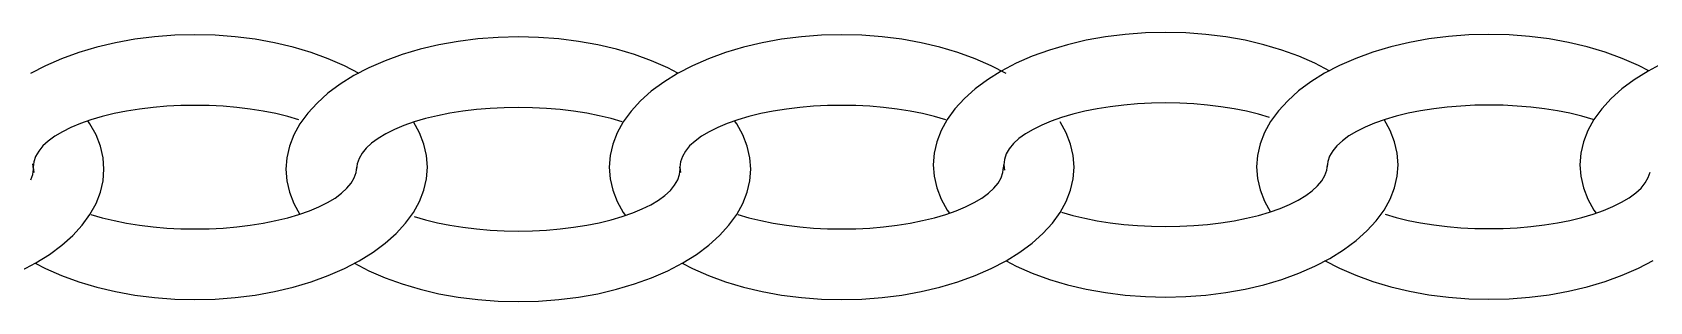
# Model space of a CAD drawing. Extents: x 88 to 321, y 172 to 272.
# Drawn here: x 178.11 to 205.6, y 259.55 to 264.13 of the extents above; entities that cross this region are included whole.
import ezdxf

# ---------------------------------------------------------------- set-up
doc = ezdxf.new("R2010")
doc.units = 0
doc.layers.get('0').update_dxf_attribs({"linetype": 'CONTINUOUS'})

msp = doc.modelspace()

# ---------------------------------------------------------------- linework, layer by layer
at = {"color": 7, "linetype": 'CONTINUOUS'}
for p, q in [((179.207, 263.877), (178.902, 263.786)), ((179.526, 263.952), (179.207, 263.877)), ((179.854, 264.011), (179.526, 263.952)), ((180.191, 264.053), (179.854, 264.011)), ((180.533, 264.079), (180.191, 264.053)), ((180.877, 264.087), (180.533, 264.079)), ((181.221, 264.079), (180.877, 264.087)), ((181.563, 264.053), (181.221, 264.079)), ((181.899, 264.011), (181.563, 264.053)), ((182.228, 263.952), (181.899, 264.011)), ((182.546, 263.877), (182.228, 263.952)), ((182.852, 263.786), (182.546, 263.877)), ((185.022, 263.916), (184.703, 263.841)), ((185.35, 263.975), (185.022, 263.916)), ((185.687, 264.017), (185.35, 263.975)), ((186.028, 264.043), (185.687, 264.017)), ((186.373, 264.052), (186.028, 264.043)), ((186.717, 264.043), (186.373, 264.052)), ((187.059, 264.017), (186.717, 264.043)), ((187.395, 263.975), (187.059, 264.017)), ((187.724, 263.916), (187.395, 263.975)), ((188.042, 263.841), (187.724, 263.916)), ((190.199, 263.877), (189.894, 263.786)), ((190.518, 263.952), (190.199, 263.877)), ((190.846, 264.011), (190.518, 263.952)), ((191.183, 264.053), (190.846, 264.011)), ((191.524, 264.079), (191.183, 264.053)), ((191.869, 264.087), (191.524, 264.079)), ((192.213, 264.079), (191.869, 264.087)), ((192.555, 264.053), (192.213, 264.079)), ((192.891, 264.011), (192.555, 264.053)), ((193.22, 263.952), (192.891, 264.011)), ((193.538, 263.877), (193.22, 263.952)), ((193.844, 263.786), (193.538, 263.877)), ((195.704, 263.917), (195.398, 263.827)), ((196.022, 263.993), (195.704, 263.917)), ((196.351, 264.052), (196.022, 263.993)), ((196.687, 264.094), (196.351, 264.052)), ((197.029, 264.12), (196.687, 264.094)), ((197.373, 264.128), (197.029, 264.12)), ((197.718, 264.12), (197.373, 264.128)), ((198.059, 264.094), (197.718, 264.12)), ((198.396, 264.052), (198.059, 264.094)), ((198.724, 263.993), (198.396, 264.052)), ((199.043, 263.917), (198.724, 263.993)), ((199.348, 263.827), (199.043, 263.917)), ((201.2, 263.882), (200.894, 263.791)), ((201.518, 263.957), (201.2, 263.882)), ((201.847, 264.016), (201.518, 263.957)), ((202.183, 264.058), (201.847, 264.016)), ((202.525, 264.084), (202.183, 264.058)), ((202.869, 264.092), (202.525, 264.084)), ((203.213, 264.084), (202.869, 264.092)), ((203.555, 264.058), (203.213, 264.084)), ((203.892, 264.016), (203.555, 264.058)), ((204.22, 263.957), (203.892, 264.016)), ((204.539, 263.882), (204.22, 263.957)), ((204.844, 263.791), (204.539, 263.882)), ((178.611, 263.68), (178.338, 263.561)), ((178.902, 263.786), (178.611, 263.68)), ((183.142, 263.68), (182.852, 263.786)), ((183.416, 263.561), (183.142, 263.68)), ((184.107, 263.645), (183.834, 263.525)), ((184.398, 263.75), (184.107, 263.645)), ((184.703, 263.841), (184.398, 263.75)), ((188.348, 263.75), (188.042, 263.841)), ((188.638, 263.645), (188.348, 263.75)), ((188.912, 263.525), (188.638, 263.645)), ((189.603, 263.68), (189.33, 263.561)), ((189.894, 263.786), (189.603, 263.68)), ((194.134, 263.68), (193.844, 263.786)), ((194.408, 263.561), (194.134, 263.68)), ((194.834, 263.602), (194.58, 263.469)), ((195.108, 263.721), (194.834, 263.602)), ((195.398, 263.827), (195.108, 263.721)), ((199.639, 263.721), (199.348, 263.827)), ((199.912, 263.602), (199.639, 263.721)), ((200.166, 263.469), (199.912, 263.602)), ((200.604, 263.685), (200.33, 263.566)), ((200.894, 263.791), (200.604, 263.685)), ((205.135, 263.685), (204.844, 263.791)), ((205.408, 263.566), (205.135, 263.685)), ((205.826, 263.602), (205.572, 263.469)), ((178.338, 263.561), (178.084, 263.428)), ((183.58, 263.393), (183.347, 263.248)), ((183.67, 263.428), (183.416, 263.561)), ((183.834, 263.525), (183.58, 263.393)), ((189.076, 263.428), (188.843, 263.284)), ((189.086, 263.434), (188.912, 263.525)), ((189.33, 263.561), (189.076, 263.428)), ((194.347, 263.324), (194.138, 263.169)), ((194.58, 263.469), (194.347, 263.324)), ((194.662, 263.428), (194.408, 263.561)), ((200.076, 263.433), (199.843, 263.289)), ((200.33, 263.566), (200.076, 263.433)), ((205.339, 263.324), (205.129, 263.169)), ((205.572, 263.469), (205.339, 263.324)), ((205.583, 263.475), (205.408, 263.566)), ((183.137, 263.092), (182.952, 262.927)), ((183.347, 263.248), (183.137, 263.092)), ((188.633, 263.128), (188.448, 262.962)), ((188.843, 263.284), (188.633, 263.128)), ((194.138, 263.169), (193.953, 263.003)), ((199.634, 263.133), (199.448, 262.967)), ((199.843, 263.289), (199.634, 263.133)), ((205.129, 263.169), (204.944, 263.003)), ((179.715, 262.789), (179.502, 262.747)), ((179.936, 262.824), (179.715, 262.789)), ((180.165, 262.852), (179.936, 262.824)), ((180.399, 262.871), (180.165, 262.852)), ((180.637, 262.883), (180.399, 262.871)), ((180.877, 262.887), (180.637, 262.883)), ((181.117, 262.883), (180.877, 262.887)), ((181.354, 262.871), (181.117, 262.883)), ((181.589, 262.852), (181.354, 262.871)), ((181.817, 262.824), (181.589, 262.852)), ((182.039, 262.789), (181.817, 262.824)), ((182.252, 262.747), (182.039, 262.789)), ((182.952, 262.927), (182.793, 262.752)), ((185.432, 262.788), (185.211, 262.753)), ((185.661, 262.816), (185.432, 262.788)), ((185.895, 262.836), (185.661, 262.816)), ((186.133, 262.848), (185.895, 262.836)), ((186.373, 262.852), (186.133, 262.848)), ((186.612, 262.848), (186.373, 262.852)), ((186.85, 262.836), (186.612, 262.848)), ((187.084, 262.816), (186.85, 262.836)), ((187.313, 262.788), (187.084, 262.816)), ((187.535, 262.753), (187.313, 262.788)), ((188.289, 262.788), (188.157, 262.607)), ((188.448, 262.962), (188.289, 262.788)), ((190.706, 262.789), (190.494, 262.747)), ((190.928, 262.824), (190.706, 262.789)), ((191.157, 262.852), (190.928, 262.824)), ((191.391, 262.871), (191.157, 262.852)), ((191.629, 262.883), (191.391, 262.871)), ((191.869, 262.887), (191.629, 262.883)), ((192.108, 262.883), (191.869, 262.887)), ((192.346, 262.871), (192.108, 262.883)), ((192.58, 262.852), (192.346, 262.871)), ((192.809, 262.824), (192.58, 262.852)), ((193.031, 262.789), (192.809, 262.824)), ((193.244, 262.747), (193.031, 262.789)), ((193.793, 262.829), (193.662, 262.648)), ((193.953, 263.003), (193.793, 262.829)), ((195.998, 262.788), (195.796, 262.738)), ((196.211, 262.83), (195.998, 262.788)), ((196.433, 262.865), (196.211, 262.83)), ((196.662, 262.892), (196.433, 262.865)), ((196.896, 262.912), (196.662, 262.892)), ((197.134, 262.924), (196.896, 262.912)), ((197.373, 262.928), (197.134, 262.924)), ((197.613, 262.924), (197.373, 262.928)), ((197.851, 262.912), (197.613, 262.924)), ((198.085, 262.892), (197.851, 262.912)), ((198.314, 262.865), (198.085, 262.892)), ((198.536, 262.83), (198.314, 262.865)), ((198.748, 262.788), (198.536, 262.83)), ((198.951, 262.738), (198.748, 262.788)), ((199.289, 262.793), (199.157, 262.612)), ((199.448, 262.967), (199.289, 262.793)), ((201.707, 262.794), (201.494, 262.752)), ((201.929, 262.829), (201.707, 262.794)), ((202.157, 262.857), (201.929, 262.829)), ((202.392, 262.876), (202.157, 262.857)), ((202.63, 262.888), (202.392, 262.876)), ((202.869, 262.892), (202.63, 262.888)), ((203.109, 262.888), (202.869, 262.892)), ((203.347, 262.876), (203.109, 262.888)), ((203.581, 262.857), (203.347, 262.876)), ((203.81, 262.829), (203.581, 262.857)), ((204.031, 262.794), (203.81, 262.829)), ((204.244, 262.752), (204.031, 262.794)), ((204.785, 262.829), (204.653, 262.648)), ((204.944, 263.003), (204.785, 262.829)), ((178.77, 262.512), (178.624, 262.44)), ((178.932, 262.58), (178.77, 262.512)), ((179.109, 262.642), (178.932, 262.58)), ((179.093, 262.571), (179.055, 262.623)), ((179.196, 262.384), (179.093, 262.571)), ((179.299, 262.698), (179.109, 262.642)), ((179.502, 262.747), (179.299, 262.698)), ((182.454, 262.698), (182.252, 262.747)), ((182.644, 262.642), (182.454, 262.698)), ((182.661, 262.571), (182.557, 262.384)), ((182.793, 262.752), (182.661, 262.571)), ((184.428, 262.544), (184.266, 262.476)), ((184.605, 262.606), (184.428, 262.544)), ((184.692, 262.42), (184.589, 262.607)), ((184.795, 262.662), (184.605, 262.606)), ((184.998, 262.711), (184.795, 262.662)), ((185.211, 262.753), (184.998, 262.711)), ((187.748, 262.711), (187.535, 262.753)), ((187.95, 262.662), (187.748, 262.711)), ((188.14, 262.606), (187.95, 262.662)), ((188.157, 262.607), (188.053, 262.42)), ((189.762, 262.512), (189.616, 262.44)), ((189.924, 262.58), (189.762, 262.512)), ((190.101, 262.642), (189.924, 262.58)), ((190.085, 262.571), (190.047, 262.623)), ((190.188, 262.384), (190.085, 262.571)), ((190.291, 262.698), (190.101, 262.642)), ((190.494, 262.747), (190.291, 262.698)), ((193.446, 262.698), (193.244, 262.747)), ((193.636, 262.642), (193.446, 262.698)), ((193.662, 262.648), (193.558, 262.461)), ((195.267, 262.553), (195.121, 262.48)), ((195.429, 262.621), (195.267, 262.553)), ((195.606, 262.683), (195.429, 262.621)), ((195.684, 262.42), (195.58, 262.607)), ((195.796, 262.738), (195.606, 262.683)), ((199.141, 262.683), (198.951, 262.738)), ((199.157, 262.612), (199.054, 262.425)), ((200.763, 262.517), (200.617, 262.445)), ((200.925, 262.585), (200.763, 262.517)), ((201.102, 262.647), (200.925, 262.585)), ((201.189, 262.461), (201.085, 262.648)), ((201.292, 262.702), (201.102, 262.647)), ((201.494, 262.752), (201.292, 262.702)), ((204.447, 262.702), (204.244, 262.752)), ((204.637, 262.647), (204.447, 262.702)), ((204.653, 262.648), (204.55, 262.461)), ((204.65, 262.642), (204.637, 262.647)), ((178.384, 262.281), (178.293, 262.197)), ((178.495, 262.362), (178.384, 262.281)), ((178.624, 262.44), (178.495, 262.362)), ((179.271, 262.192), (179.196, 262.384)), ((182.557, 262.384), (182.483, 262.192)), ((183.88, 262.245), (183.789, 262.161)), ((183.991, 262.327), (183.88, 262.245)), ((184.12, 262.404), (183.991, 262.327)), ((184.266, 262.476), (184.12, 262.404)), ((184.767, 262.228), (184.692, 262.42)), ((184.812, 262.034), (184.767, 262.228)), ((187.979, 262.228), (187.934, 262.034)), ((188.053, 262.42), (187.979, 262.228)), ((189.376, 262.281), (189.284, 262.197)), ((189.487, 262.362), (189.376, 262.281)), ((189.616, 262.44), (189.487, 262.362)), ((190.263, 262.192), (190.188, 262.384)), ((193.483, 262.269), (193.438, 262.074)), ((193.558, 262.461), (193.483, 262.269)), ((194.789, 262.237), (194.717, 262.15)), ((194.881, 262.322), (194.789, 262.237)), ((194.992, 262.403), (194.881, 262.322)), ((195.121, 262.48), (194.992, 262.403)), ((195.759, 262.228), (195.684, 262.42)), ((195.804, 262.034), (195.759, 262.228)), ((198.979, 262.233), (198.934, 262.038)), ((199.054, 262.425), (198.979, 262.233)), ((200.377, 262.286), (200.285, 262.202)), ((200.488, 262.367), (200.377, 262.286)), ((200.617, 262.445), (200.488, 262.367)), ((201.263, 262.269), (201.189, 262.461)), ((201.308, 262.074), (201.263, 262.269)), ((204.475, 262.269), (204.43, 262.074)), ((204.55, 262.461), (204.475, 262.269)), ((178.169, 262.02), (178.137, 261.929)), ((178.221, 262.109), (178.169, 262.02)), ((178.293, 262.197), (178.221, 262.109)), ((179.316, 261.998), (179.271, 262.192)), ((179.331, 261.802), (179.316, 261.998)), ((182.438, 261.998), (182.423, 261.802)), ((182.483, 262.192), (182.438, 261.998)), ((183.665, 261.984), (183.633, 261.893)), ((183.716, 262.073), (183.665, 261.984)), ((183.789, 262.161), (183.716, 262.073)), ((184.827, 261.837), (184.812, 262.034)), ((187.934, 262.034), (187.919, 261.837)), ((189.16, 262.02), (189.129, 261.929)), ((189.212, 262.109), (189.16, 262.02)), ((189.284, 262.197), (189.212, 262.109)), ((190.308, 261.998), (190.263, 262.192)), ((190.323, 261.802), (190.308, 261.998)), ((193.438, 262.074), (193.423, 261.878)), ((194.634, 261.97), (194.623, 261.878)), ((194.665, 262.061), (194.634, 261.97)), ((194.717, 262.15), (194.665, 262.061)), ((195.819, 261.837), (195.804, 262.034)), ((198.934, 262.038), (198.919, 261.842)), ((200.161, 262.025), (200.13, 261.934)), ((200.213, 262.114), (200.161, 262.025)), ((200.285, 262.202), (200.213, 262.114)), ((201.323, 261.878), (201.308, 262.074)), ((204.43, 262.074), (204.415, 261.878)), ((178.089, 261.619), (178.12, 261.71)), ((178.131, 261.802), (178.12, 261.893)), ((178.12, 261.71), (178.131, 261.802)), ((178.137, 261.929), (178.127, 261.837)), ((178.127, 261.837), (178.137, 261.746)), ((179.316, 261.605), (179.331, 261.802)), ((182.423, 261.802), (182.438, 261.605)), ((183.585, 261.655), (183.616, 261.746)), ((183.616, 261.746), (183.627, 261.837)), ((183.633, 261.893), (183.623, 261.802)), ((184.812, 261.641), (184.827, 261.837)), ((187.919, 261.837), (187.934, 261.641)), ((189.081, 261.619), (189.112, 261.71)), ((189.112, 261.71), (189.123, 261.802)), ((189.129, 261.929), (189.119, 261.837)), ((189.119, 261.837), (189.129, 261.746)), ((189.123, 261.802), (189.119, 261.837)), ((190.308, 261.605), (190.323, 261.802)), ((193.423, 261.878), (193.438, 261.682)), ((193.438, 261.682), (193.483, 261.488)), ((194.577, 261.655), (194.608, 261.746)), ((194.608, 261.746), (194.619, 261.837)), ((194.625, 261.893), (194.615, 261.802)), ((194.623, 261.878), (194.634, 261.787)), ((194.627, 261.842), (194.623, 261.878)), ((195.804, 261.641), (195.819, 261.837)), ((198.919, 261.842), (198.934, 261.646)), ((200.03, 261.606), (200.082, 261.696)), ((200.082, 261.696), (200.113, 261.787)), ((200.113, 261.787), (200.123, 261.878)), ((200.13, 261.934), (200.119, 261.842)), ((201.263, 261.488), (201.308, 261.682)), ((201.308, 261.682), (201.323, 261.878)), ((204.415, 261.878), (204.43, 261.682)), ((204.43, 261.682), (204.475, 261.488)), ((205.577, 261.66), (205.609, 261.751)), ((179.196, 261.219), (179.271, 261.411)), ((179.271, 261.411), (179.316, 261.605)), ((182.438, 261.605), (182.483, 261.411)), ((182.483, 261.411), (182.557, 261.219)), ((183.258, 261.312), (183.369, 261.394)), ((183.369, 261.394), (183.461, 261.478)), ((183.461, 261.478), (183.533, 261.566)), ((183.533, 261.566), (183.585, 261.655)), ((184.692, 261.255), (184.767, 261.447)), ((184.767, 261.447), (184.812, 261.641)), ((187.934, 261.641), (187.979, 261.447)), ((187.979, 261.447), (188.053, 261.255)), ((188.865, 261.358), (188.957, 261.442)), ((188.957, 261.442), (189.029, 261.53)), ((189.029, 261.53), (189.081, 261.619)), ((190.188, 261.219), (190.263, 261.411)), ((190.263, 261.411), (190.308, 261.605)), ((193.483, 261.488), (193.558, 261.296)), ((194.25, 261.312), (194.361, 261.394)), ((194.361, 261.394), (194.453, 261.478)), ((194.453, 261.478), (194.525, 261.566)), ((194.525, 261.566), (194.577, 261.655)), ((195.684, 261.255), (195.759, 261.447)), ((195.759, 261.447), (195.804, 261.641)), ((198.934, 261.646), (198.979, 261.452)), ((198.979, 261.452), (199.054, 261.26)), ((199.755, 261.353), (199.866, 261.434)), ((199.866, 261.434), (199.957, 261.519)), ((199.957, 261.519), (200.03, 261.606)), ((201.189, 261.296), (201.263, 261.488)), ((204.475, 261.488), (204.55, 261.296)), ((205.251, 261.317), (205.362, 261.399)), ((205.362, 261.399), (205.453, 261.483)), ((205.453, 261.483), (205.526, 261.571)), ((205.526, 261.571), (205.577, 261.66)), ((179.093, 261.032), (179.196, 261.219)), ((182.557, 261.219), (182.661, 261.032)), ((182.821, 261.095), (182.983, 261.162)), ((182.983, 261.162), (183.129, 261.235)), ((183.129, 261.235), (183.258, 261.312)), ((184.589, 261.068), (184.692, 261.255)), ((188.053, 261.255), (188.157, 261.068)), ((188.317, 261.059), (188.479, 261.127)), ((188.479, 261.127), (188.625, 261.199)), ((188.625, 261.199), (188.754, 261.277)), ((188.754, 261.277), (188.865, 261.358)), ((190.085, 261.032), (190.188, 261.219)), ((193.558, 261.296), (193.662, 261.109)), ((193.813, 261.095), (193.975, 261.162)), ((193.975, 261.162), (194.121, 261.235)), ((194.121, 261.235), (194.25, 261.312)), ((195.58, 261.068), (195.684, 261.255)), ((199.054, 261.26), (199.157, 261.073)), ((199.141, 261.074), (199.318, 261.136)), ((199.318, 261.136), (199.48, 261.203)), ((199.48, 261.203), (199.626, 261.276)), ((199.626, 261.276), (199.755, 261.353)), ((201.085, 261.109), (201.189, 261.296)), ((204.55, 261.296), (204.653, 261.109)), ((204.814, 261.1), (204.976, 261.167)), ((204.976, 261.167), (205.122, 261.24)), ((205.122, 261.24), (205.251, 261.317)), ((178.802, 260.677), (178.961, 260.851)), ((178.961, 260.851), (179.093, 261.032)), ((179.109, 261.033), (179.299, 260.977)), ((179.299, 260.977), (179.502, 260.928)), ((179.502, 260.928), (179.715, 260.886)), ((179.715, 260.886), (179.936, 260.851)), ((179.936, 260.851), (180.165, 260.823)), ((181.589, 260.823), (181.817, 260.851)), ((181.817, 260.851), (182.039, 260.886)), ((182.039, 260.886), (182.252, 260.928)), ((182.252, 260.928), (182.454, 260.977)), ((182.454, 260.977), (182.644, 261.033)), ((182.644, 261.033), (182.821, 261.095)), ((184.298, 260.712), (184.457, 260.887)), ((184.457, 260.887), (184.589, 261.068)), ((184.605, 260.997), (184.795, 260.941)), ((184.795, 260.941), (184.998, 260.892)), ((184.998, 260.892), (185.211, 260.85)), ((185.211, 260.85), (185.432, 260.815)), ((187.313, 260.815), (187.535, 260.85)), ((187.535, 260.85), (187.748, 260.892)), ((187.748, 260.892), (187.95, 260.941)), ((187.95, 260.941), (188.14, 260.997)), ((188.14, 260.997), (188.317, 261.059)), ((188.157, 261.068), (188.194, 261.016)), ((189.794, 260.677), (189.953, 260.851)), ((189.953, 260.851), (190.085, 261.032)), ((190.101, 261.033), (190.291, 260.977)), ((190.291, 260.977), (190.494, 260.928)), ((190.494, 260.928), (190.706, 260.886)), ((190.706, 260.886), (190.928, 260.851)), ((190.928, 260.851), (191.157, 260.823)), ((192.58, 260.823), (192.809, 260.851)), ((192.809, 260.851), (193.031, 260.886)), ((193.031, 260.886), (193.244, 260.928)), ((193.244, 260.928), (193.446, 260.977)), ((193.446, 260.977), (193.636, 261.033)), ((193.636, 261.033), (193.813, 261.095)), ((193.662, 261.109), (193.699, 261.057)), ((195.289, 260.712), (195.449, 260.887)), ((195.449, 260.887), (195.58, 261.068)), ((195.606, 261.074), (195.796, 261.018)), ((195.796, 261.018), (195.998, 260.969)), ((195.998, 260.969), (196.211, 260.927)), ((196.211, 260.927), (196.433, 260.892)), ((196.433, 260.892), (196.662, 260.864)), ((196.662, 260.864), (196.896, 260.844)), ((196.896, 260.844), (197.134, 260.832)), ((197.613, 260.832), (197.851, 260.844)), ((197.851, 260.844), (198.085, 260.864)), ((198.085, 260.864), (198.314, 260.892)), ((198.314, 260.892), (198.536, 260.927)), ((198.536, 260.927), (198.748, 260.969)), ((198.748, 260.969), (198.951, 261.018)), ((198.951, 261.018), (199.141, 261.074)), ((200.794, 260.753), (200.953, 260.927)), ((200.953, 260.927), (201.085, 261.109)), ((201.102, 261.038), (201.292, 260.982)), ((201.292, 260.982), (201.494, 260.933)), ((201.494, 260.933), (201.707, 260.891)), ((201.707, 260.891), (201.929, 260.856)), ((201.929, 260.856), (202.157, 260.828)), ((203.581, 260.828), (203.81, 260.856)), ((203.81, 260.856), (204.031, 260.891)), ((204.031, 260.891), (204.244, 260.933)), ((204.244, 260.933), (204.447, 260.982)), ((204.447, 260.982), (204.637, 261.038)), ((204.637, 261.038), (204.814, 261.1)), ((204.653, 261.109), (204.691, 261.057)), ((178.617, 260.511), (178.802, 260.677)), ((180.165, 260.823), (180.399, 260.803)), ((180.399, 260.803), (180.637, 260.791)), ((180.637, 260.791), (180.877, 260.787)), ((180.877, 260.787), (181.117, 260.791)), ((181.117, 260.791), (181.354, 260.803)), ((181.354, 260.803), (181.589, 260.823)), ((184.112, 260.547), (184.298, 260.712)), ((185.432, 260.815), (185.661, 260.787)), ((185.661, 260.787), (185.895, 260.768)), ((185.895, 260.768), (186.133, 260.756)), ((186.133, 260.756), (186.373, 260.752)), ((186.373, 260.752), (186.612, 260.756)), ((186.612, 260.756), (186.85, 260.768)), ((186.85, 260.768), (187.084, 260.787)), ((187.084, 260.787), (187.313, 260.815)), ((189.608, 260.511), (189.794, 260.677)), ((191.157, 260.823), (191.391, 260.803)), ((191.391, 260.803), (191.629, 260.791)), ((191.629, 260.791), (191.869, 260.787)), ((191.869, 260.787), (192.108, 260.791)), ((192.108, 260.791), (192.346, 260.803)), ((192.346, 260.803), (192.58, 260.823)), ((195.104, 260.547), (195.289, 260.712)), ((197.134, 260.832), (197.373, 260.828)), ((197.373, 260.828), (197.613, 260.832)), ((200.399, 260.432), (200.609, 260.588)), ((200.609, 260.588), (200.794, 260.753)), ((202.157, 260.828), (202.392, 260.808)), ((202.392, 260.808), (202.63, 260.796)), ((202.63, 260.796), (202.869, 260.792)), ((202.869, 260.792), (203.109, 260.796)), ((203.109, 260.796), (203.347, 260.808)), ((203.347, 260.808), (203.581, 260.828)), ((178.174, 260.211), (178.407, 260.355)), ((178.407, 260.355), (178.617, 260.511)), ((183.67, 260.246), (183.903, 260.391)), ((183.903, 260.391), (184.112, 260.547)), ((189.166, 260.211), (189.399, 260.355)), ((189.399, 260.355), (189.608, 260.511)), ((194.662, 260.246), (194.895, 260.391)), ((194.895, 260.391), (195.104, 260.547)), ((200.166, 260.287), (200.399, 260.432)), ((177.92, 260.078), (178.174, 260.211)), ((178.163, 260.205), (178.338, 260.114)), ((178.338, 260.114), (178.611, 259.994)), ((183.142, 259.994), (183.416, 260.114)), ((183.416, 260.114), (183.67, 260.246)), ((183.58, 260.211), (183.834, 260.078)), ((183.834, 260.078), (184.107, 259.958)), ((188.638, 259.958), (188.912, 260.078)), ((188.912, 260.078), (189.166, 260.211)), ((189.156, 260.204), (189.33, 260.114)), ((189.33, 260.114), (189.603, 259.994)), ((194.134, 259.994), (194.408, 260.114)), ((194.408, 260.114), (194.662, 260.246)), ((194.661, 260.245), (194.834, 260.155)), ((194.834, 260.155), (195.108, 260.035)), ((195.108, 260.035), (195.398, 259.93)), ((199.348, 259.93), (199.639, 260.035)), ((199.639, 260.035), (199.912, 260.155)), ((199.912, 260.155), (200.166, 260.287)), ((200.076, 260.251), (200.33, 260.119)), ((200.33, 260.119), (200.604, 259.999)), ((205.135, 259.999), (205.408, 260.119)), ((205.408, 260.119), (205.662, 260.251)), ((178.611, 259.994), (178.902, 259.889)), ((178.902, 259.889), (179.207, 259.798)), ((179.207, 259.798), (179.526, 259.723)), ((182.228, 259.723), (182.546, 259.798)), ((182.546, 259.798), (182.852, 259.889)), ((182.852, 259.889), (183.142, 259.994)), ((184.107, 259.958), (184.398, 259.853)), ((184.398, 259.853), (184.703, 259.762)), ((184.703, 259.762), (185.022, 259.687)), ((187.724, 259.687), (188.042, 259.762)), ((188.042, 259.762), (188.348, 259.853)), ((188.348, 259.853), (188.638, 259.958)), ((189.603, 259.994), (189.894, 259.889)), ((189.894, 259.889), (190.199, 259.798)), ((190.199, 259.798), (190.518, 259.723)), ((193.22, 259.723), (193.538, 259.798)), ((193.538, 259.798), (193.844, 259.889)), ((193.844, 259.889), (194.134, 259.994)), ((195.398, 259.93), (195.704, 259.839)), ((195.704, 259.839), (196.022, 259.764)), ((196.022, 259.764), (196.351, 259.705)), ((198.396, 259.705), (198.724, 259.764)), ((198.724, 259.764), (199.043, 259.839)), ((199.043, 259.839), (199.348, 259.93)), ((200.604, 259.999), (200.894, 259.894)), ((200.894, 259.894), (201.2, 259.803)), ((201.2, 259.803), (201.518, 259.728)), ((204.22, 259.728), (204.539, 259.803)), ((204.539, 259.803), (204.844, 259.894)), ((204.844, 259.894), (205.135, 259.999)), ((179.526, 259.723), (179.854, 259.664)), ((179.854, 259.664), (180.191, 259.622)), ((180.191, 259.622), (180.533, 259.596)), ((180.533, 259.596), (180.877, 259.587)), ((180.877, 259.587), (181.221, 259.596)), ((181.221, 259.596), (181.563, 259.622)), ((181.563, 259.622), (181.899, 259.664)), ((181.899, 259.664), (182.228, 259.723)), ((185.022, 259.687), (185.35, 259.628)), ((185.35, 259.628), (185.687, 259.586)), ((185.687, 259.586), (186.028, 259.56)), ((186.028, 259.56), (186.373, 259.552)), ((186.373, 259.552), (186.717, 259.56)), ((186.717, 259.56), (187.059, 259.586)), ((187.059, 259.586), (187.395, 259.628)), ((187.395, 259.628), (187.724, 259.687)), ((190.518, 259.723), (190.846, 259.664)), ((190.846, 259.664), (191.183, 259.622)), ((191.183, 259.622), (191.524, 259.596)), ((191.524, 259.596), (191.869, 259.587)), ((191.869, 259.587), (192.213, 259.596)), ((192.213, 259.596), (192.555, 259.622)), ((192.555, 259.622), (192.891, 259.664)), ((192.891, 259.664), (193.22, 259.723)), ((196.351, 259.705), (196.687, 259.662)), ((196.687, 259.662), (197.029, 259.637)), ((197.029, 259.637), (197.373, 259.628)), ((197.373, 259.628), (197.718, 259.637)), ((197.718, 259.637), (198.059, 259.662)), ((198.059, 259.662), (198.396, 259.705)), ((201.518, 259.728), (201.847, 259.669)), ((201.847, 259.669), (202.183, 259.627)), ((202.183, 259.627), (202.525, 259.601)), ((202.525, 259.601), (202.869, 259.592)), ((202.869, 259.592), (203.213, 259.601)), ((203.213, 259.601), (203.555, 259.627)), ((203.555, 259.627), (203.892, 259.669)), ((203.892, 259.669), (204.22, 259.728))]:
    msp.add_line(p, q, dxfattribs=at)

doc.saveas('drawing.dxf')
